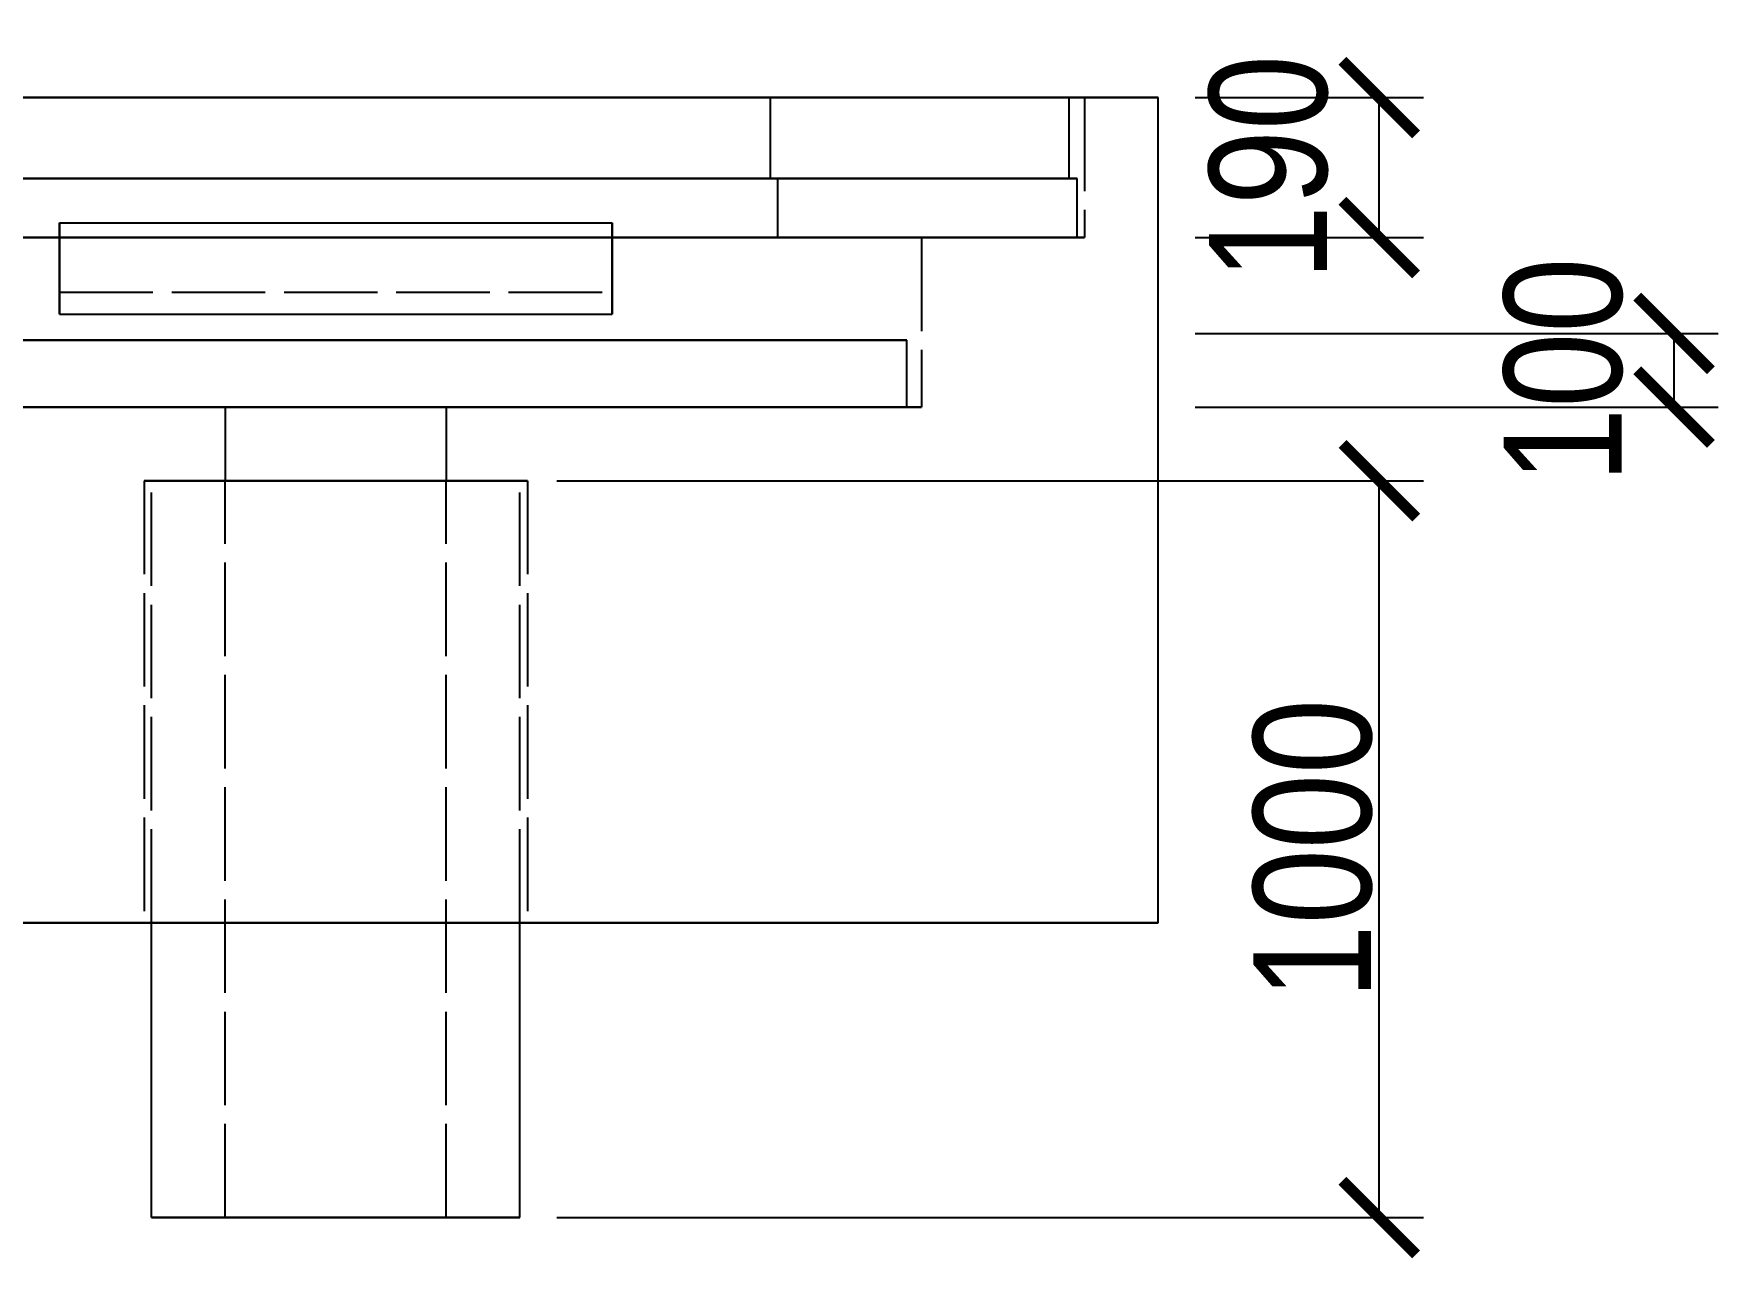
# Model space of a CAD drawing. Header units: millimetres. Extents: x -16 to 128, y -33 to 56.
# Drawn here: x -4.1 to 18.76, y 37.99 to 54.61 of the extents above; entities that cross this region are included whole.
import ezdxf

# ---------------------------------------------------------------- set-up
doc = ezdxf.new("R2010")
doc.units = ezdxf.units.MM
doc.linetypes.add('DASHED', pattern=[1.524, 1.27, -0.254])
for name, color, linetype in [('DIMS', 3, 'CONTINUOUS'), ('HIDDEN', 8, 'DASHED'), ('VISIBLE', 7, 'CONTINUOUS')]:
    doc.layers.add(name, color=color, linetype=linetype)
doc.styles.add('OpenSansCondensed-Light', font='OpenSansCondensed-Light.ttf')
doc.dimstyles.new('EZDXF', dxfattribs={"dimtxt": 0.25, "dimasz": 0.175, "dimexe": 0.375, "dimexo": 0.125, "dimgap": 0.1, "dimtad": 1, "dimlfac": 100, "dimzin": 12, "dimdsep": 46, "dimtxsty": 'OpenSansCondensed-Light', "dimblk": 'ARCHTICK', "dimcen": 2.5, "dimazin": 3, "dimtfac": 0.5, "dimtmove": 2, "dimatfit": 3})

# ---------------------------------------------------------------- blocks, each defined once
blk = doc.blocks.new('_ARCHTICK')
at = {"color": 0, "linetype": 'BYBLOCK', "const_width": 0.15}
blk.add_lwpolyline([(-0.5, -0.5), (0.5, 0.5)], dxfattribs=at)

msp = doc.modelspace()

# ---------------------------------------------------------------- linework, layer by layer
at = {"layer": 'HIDDEN'}
for points in [[(-4.42857, 53.74), (-4.07429, 53.74), (-3.72, 53.74), (-3.36571, 53.74), (-3.01143, 53.74), (-2.65714, 53.74), (-2.30286, 53.74), (-1.94857, 53.74), (-1.59429, 53.74), (-1.24, 53.74), (-0.88571, 53.74), (-0.53143, 53.74), (-0.17714, 53.74), (0.17714, 53.74), (0.53143, 53.74), (0.88571, 53.74), (1.24, 53.74), (1.59429, 53.74), (1.94857, 53.74), (2.30286, 53.74), (2.65714, 53.74), (3.01143, 53.74), (3.36571, 53.74), (3.72, 53.74), (4.07429, 53.74), (4.42857, 53.74), (4.78286, 53.74), (5.13714, 53.74), (5.49143, 53.74), (5.84571, 53.74), (6.2, 53.74), (6.55429, 53.74), (6.90857, 53.74), (7.26286, 53.74), (7.61714, 53.74), (7.97143, 53.74), (8.32571, 53.74), (8.68, 53.74), (9.03429, 53.74), (9.38857, 53.74), (9.74286, 53.74), (10.09714, 53.74), (10.45143, 53.74), (10.80571, 53.74), (11.16, 53.74)], [(10.16, 53.74), (9.83746, 53.74), (9.51492, 53.74), (9.19238, 53.74), (8.86984, 53.74), (8.5473, 53.74), (8.22476, 53.74), (7.90222, 53.74), (7.57968, 53.74), (7.25714, 53.74), (6.9346, 53.74), (6.61206, 53.74), (6.28952, 53.74), (5.96698, 53.74), (5.64444, 53.74), (5.3219, 53.74), (4.99937, 53.74), (4.67683, 53.74), (4.35429, 53.74), (4.03175, 53.74), (3.70921, 53.74), (3.38667, 53.74), (3.06413, 53.74), (2.74159, 53.74), (2.41905, 53.74), (2.09651, 53.74), (1.77397, 53.74), (1.45143, 53.74), (1.12889, 53.74), (0.80635, 53.74), (0.48381, 53.74), (0.16127, 53.74), (-0.16127, 53.74), (-0.48381, 53.74), (-0.80635, 53.74), (-1.12889, 53.74), (-1.45143, 53.74), (-1.77397, 53.74), (-2.09651, 53.74), (-2.41905, 53.74), (-2.74159, 53.74), (-3.06413, 53.74), (-3.38667, 53.74), (-3.70921, 53.74), (-4.03175, 53.74), (-4.35429, 53.74)], [(-4.35429, 53.74), (-4.03175, 53.74), (-3.70921, 53.74), (-3.38667, 53.74), (-3.06413, 53.74), (-2.74159, 53.74), (-2.41905, 53.74), (-2.09651, 53.74), (-1.77397, 53.74), (-1.45143, 53.74), (-1.12889, 53.74), (-0.80635, 53.74), (-0.48381, 53.74), (-0.16127, 53.74), (0.16127, 53.74), (0.48381, 53.74), (0.80635, 53.74), (1.12889, 53.74), (1.45143, 53.74), (1.77397, 53.74), (2.09651, 53.74), (2.41905, 53.74), (2.74159, 53.74), (3.06413, 53.74), (3.38667, 53.74), (3.70921, 53.74), (4.03175, 53.74), (4.35429, 53.74), (4.67683, 53.74), (4.99937, 53.74), (5.3219, 53.74), (5.64444, 53.74), (5.96698, 53.74), (6.28952, 53.74), (6.61206, 53.74), (6.9346, 53.74), (7.25714, 53.74), (7.57968, 53.74), (7.90222, 53.74), (8.22476, 53.74), (8.5473, 53.74), (8.86984, 53.74), (9.19238, 53.74), (9.51492, 53.74), (9.83746, 53.74), (10.16, 53.74)], [(9.95, 53.74), (9.63413, 53.74), (9.31825, 53.74), (9.00238, 53.74), (8.68651, 53.74), (8.37063, 53.74), (8.05476, 53.74), (7.73889, 53.74), (7.42302, 53.74), (7.10714, 53.74), (6.79127, 53.74), (6.4754, 53.74), (6.15952, 53.74), (5.84365, 53.74), (5.52778, 53.74), (5.2119, 53.74), (4.89603, 53.74), (4.58016, 53.74), (4.26429, 53.74), (3.94841, 53.74), (3.63254, 53.74), (3.31667, 53.74), (3.00079, 53.74), (2.68492, 53.74), (2.36905, 53.74), (2.05317, 53.74), (1.7373, 53.74), (1.42143, 53.74), (1.10556, 53.74), (0.78968, 53.74), (0.47381, 53.74), (0.15794, 53.74), (-0.15794, 53.74), (-0.47381, 53.74), (-0.78968, 53.74), (-1.10556, 53.74), (-1.42143, 53.74), (-1.7373, 53.74), (-2.05317, 53.74), (-2.36905, 53.74), (-2.68492, 53.74), (-3.00079, 53.74), (-3.31667, 53.74), (-3.63254, 53.74), (-3.94841, 53.74), (-4.26429, 53.74)], [(5.9, 53.74), (5.7127, 53.74), (5.5254, 53.74), (5.3381, 53.74), (5.15079, 53.74), (4.96349, 53.74), (4.77619, 53.74), (4.58889, 53.74), (4.40159, 53.74), (4.21429, 53.74), (4.02698, 53.74), (3.83968, 53.74), (3.65238, 53.74), (3.46508, 53.74), (3.27778, 53.74), (3.09048, 53.74), (2.90317, 53.74), (2.71587, 53.74), (2.52857, 53.74), (2.34127, 53.74), (2.15397, 53.74), (1.96667, 53.74), (1.77937, 53.74), (1.59206, 53.74), (1.40476, 53.74), (1.21746, 53.74), (1.03016, 53.74), (0.84286, 53.74), (0.65556, 53.74), (0.46825, 53.74), (0.28095, 53.74), (0.09365, 53.74), (-0.09365, 53.74), (-0.28095, 53.74), (-0.46825, 53.74), (-0.65556, 53.74), (-0.84286, 53.74), (-1.03016, 53.74), (-1.21746, 53.74), (-1.40476, 53.74), (-1.59206, 53.74), (-1.77937, 53.74), (-1.96667, 53.74), (-2.15397, 53.74), (-2.34127, 53.74), (-2.52857, 53.74), (-2.71587, 53.74), (-2.90317, 53.74), (-3.09048, 53.74), (-3.27778, 53.74), (-3.46508, 53.74), (-3.65238, 53.74), (-3.83968, 53.74), (-4.02698, 53.74), (-4.21429, 53.74)], [(5.9, 52.64), (5.9, 53.74)], [(5.9, 53.74), (5.96429, 53.74), (6.02857, 53.74), (6.09286, 53.74), (6.15714, 53.74), (6.22143, 53.74), (6.28571, 53.74), (6.35, 53.74), (6.41429, 53.74), (6.47857, 53.74), (6.54286, 53.74), (6.60714, 53.74), (6.67143, 53.74), (6.73571, 53.74), (6.8, 53.74), (6.86429, 53.74), (6.92857, 53.74), (6.99286, 53.74), (7.05714, 53.74), (7.12143, 53.74), (7.18571, 53.74), (7.25, 53.74), (7.31429, 53.74), (7.37857, 53.74), (7.44286, 53.74), (7.50714, 53.74), (7.57143, 53.74), (7.63571, 53.74), (7.7, 53.74), (7.76429, 53.74), (7.82857, 53.74), (7.89286, 53.74), (7.95714, 53.74), (8.02143, 53.74), (8.08571, 53.74), (8.15, 53.74), (8.21429, 53.74), (8.27857, 53.74), (8.34286, 53.74), (8.40714, 53.74), (8.47143, 53.74), (8.53571, 53.74), (8.6, 53.74), (8.66429, 53.74), (8.72857, 53.74), (8.79286, 53.74), (8.85714, 53.74), (8.92143, 53.74), (8.98571, 53.74), (9.05, 53.74), (9.11429, 53.74), (9.17857, 53.74), (9.24286, 53.74), (9.30714, 53.74), (9.37143, 53.74), (9.43571, 53.74), (9.5, 53.74), (9.56429, 53.74), (9.62857, 53.74), (9.69286, 53.74), (9.75714, 53.74), (9.82143, 53.74), (9.88571, 53.74), (9.95, 53.74)], [(9.95, 52.64), (9.95, 53.74)], [(10.16, 53.74), (10.16, 51.84)], [(-5.9, 52.64), (5.9, 52.64)], [(10.06, 52.64), (9.74063, 52.64), (9.42127, 52.64), (9.1019, 52.64), (8.78254, 52.64), (8.46317, 52.64), (8.14381, 52.64), (7.82444, 52.64), (7.50508, 52.64), (7.18571, 52.64), (6.86635, 52.64), (6.54698, 52.64), (6.22762, 52.64), (5.90825, 52.64), (5.58889, 52.64), (5.26952, 52.64), (4.95016, 52.64), (4.63079, 52.64), (4.31143, 52.64), (3.99206, 52.64), (3.6727, 52.64), (3.35333, 52.64), (3.03397, 52.64), (2.7146, 52.64), (2.39524, 52.64), (2.07587, 52.64), (1.75651, 52.64), (1.43714, 52.64), (1.11778, 52.64), (0.79841, 52.64), (0.47905, 52.64), (0.15968, 52.64), (-0.15968, 52.64), (-0.47905, 52.64), (-0.79841, 52.64), (-1.11778, 52.64), (-1.43714, 52.64), (-1.75651, 52.64), (-2.07587, 52.64), (-2.39524, 52.64), (-2.7146, 52.64), (-3.03397, 52.64), (-3.35333, 52.64), (-3.6727, 52.64), (-3.99206, 52.64), (-4.31143, 52.64)], [(-4.26429, 52.64), (-3.94841, 52.64), (-3.63254, 52.64), (-3.31667, 52.64), (-3.00079, 52.64), (-2.68492, 52.64), (-2.36905, 52.64), (-2.05317, 52.64), (-1.7373, 52.64), (-1.42143, 52.64), (-1.10556, 52.64), (-0.78968, 52.64), (-0.47381, 52.64), (-0.15794, 52.64), (0.15794, 52.64), (0.47381, 52.64), (0.78968, 52.64), (1.10556, 52.64), (1.42143, 52.64), (1.7373, 52.64), (2.05317, 52.64), (2.36905, 52.64), (2.68492, 52.64), (3.00079, 52.64), (3.31667, 52.64), (3.63254, 52.64), (3.94841, 52.64), (4.26429, 52.64), (4.58016, 52.64), (4.89603, 52.64), (5.2119, 52.64), (5.52778, 52.64), (5.84365, 52.64), (6.15952, 52.64), (6.4754, 52.64), (6.79127, 52.64), (7.10714, 52.64), (7.42302, 52.64), (7.73889, 52.64), (8.05476, 52.64), (8.37063, 52.64), (8.68651, 52.64), (9.00238, 52.64), (9.31825, 52.64), (9.63413, 52.64), (9.95, 52.64)], [(9.95, 52.64), (9.88571, 52.64), (9.82143, 52.64), (9.75714, 52.64), (9.69286, 52.64), (9.62857, 52.64), (9.56429, 52.64), (9.5, 52.64), (9.43571, 52.64), (9.37143, 52.64), (9.30714, 52.64), (9.24286, 52.64), (9.17857, 52.64), (9.11429, 52.64), (9.05, 52.64), (8.98571, 52.64), (8.92143, 52.64), (8.85714, 52.64), (8.79286, 52.64), (8.72857, 52.64), (8.66429, 52.64), (8.6, 52.64), (8.53571, 52.64), (8.47143, 52.64), (8.40714, 52.64), (8.34286, 52.64), (8.27857, 52.64), (8.21429, 52.64), (8.15, 52.64), (8.08571, 52.64), (8.02143, 52.64), (7.95714, 52.64), (7.89286, 52.64), (7.82857, 52.64), (7.76429, 52.64), (7.7, 52.64), (7.63571, 52.64), (7.57143, 52.64), (7.50714, 52.64), (7.44286, 52.64), (7.37857, 52.64), (7.31429, 52.64), (7.25, 52.64), (7.18571, 52.64), (7.12143, 52.64), (7.05714, 52.64), (6.99286, 52.64), (6.92857, 52.64), (6.86429, 52.64), (6.8, 52.64), (6.73571, 52.64), (6.67143, 52.64), (6.60714, 52.64), (6.54286, 52.64), (6.47857, 52.64), (6.41429, 52.64), (6.35, 52.64), (6.28571, 52.64), (6.22143, 52.64), (6.15714, 52.64), (6.09286, 52.64), (6.02857, 52.64), (5.96429, 52.64), (5.9, 52.64)], [(6, 51.84), (6, 52.64)], [(6, 52.64), (6.06444, 52.64), (6.12889, 52.64), (6.19333, 52.64), (6.25778, 52.64), (6.32222, 52.64), (6.38667, 52.64), (6.45111, 52.64), (6.51556, 52.64), (6.58, 52.64), (6.64444, 52.64), (6.70889, 52.64), (6.77333, 52.64), (6.83778, 52.64), (6.90222, 52.64), (6.96667, 52.64), (7.03111, 52.64), (7.09556, 52.64), (7.16, 52.64), (7.22444, 52.64), (7.28889, 52.64), (7.35333, 52.64), (7.41778, 52.64), (7.48222, 52.64), (7.54667, 52.64), (7.61111, 52.64), (7.67556, 52.64), (7.74, 52.64), (7.80444, 52.64), (7.86889, 52.64), (7.93333, 52.64), (7.99778, 52.64), (8.06222, 52.64), (8.12667, 52.64), (8.19111, 52.64), (8.25556, 52.64), (8.32, 52.64), (8.38444, 52.64), (8.44889, 52.64), (8.51333, 52.64), (8.57778, 52.64), (8.64222, 52.64), (8.70667, 52.64), (8.77111, 52.64), (8.83556, 52.64), (8.9, 52.64), (8.96444, 52.64), (9.02889, 52.64), (9.09333, 52.64), (9.15778, 52.64), (9.22222, 52.64), (9.28667, 52.64), (9.35111, 52.64), (9.41556, 52.64), (9.48, 52.64), (9.54444, 52.64), (9.60889, 52.64), (9.67333, 52.64), (9.73778, 52.64), (9.80222, 52.64), (9.86667, 52.64), (9.93111, 52.64), (9.99556, 52.64), (10.06, 52.64)], [(10.06, 51.84), (10.06, 52.64)], [(-3.75, 51.1), (-3.75, 52.04)], [(-3.75, 52.04), (3.75, 52.04)], [(3.75, 51.1), (3.75, 52.04)], [(10.16, 51.84), (9.83746, 51.84), (9.51492, 51.84), (9.19238, 51.84), (8.86984, 51.84), (8.5473, 51.84), (8.22476, 51.84), (7.90222, 51.84), (7.57968, 51.84), (7.25714, 51.84), (6.9346, 51.84), (6.61206, 51.84), (6.28952, 51.84), (5.96698, 51.84), (5.64444, 51.84), (5.3219, 51.84), (4.99937, 51.84), (4.67683, 51.84), (4.35429, 51.84), (4.03175, 51.84), (3.70921, 51.84), (3.38667, 51.84), (3.06413, 51.84), (2.74159, 51.84), (2.41905, 51.84), (2.09651, 51.84), (1.77397, 51.84), (1.45143, 51.84), (1.12889, 51.84), (0.80635, 51.84), (0.48381, 51.84), (0.16127, 51.84), (-0.16127, 51.84), (-0.48381, 51.84), (-0.80635, 51.84), (-1.12889, 51.84), (-1.45143, 51.84), (-1.77397, 51.84), (-2.09651, 51.84), (-2.41905, 51.84), (-2.74159, 51.84), (-3.06413, 51.84), (-3.38667, 51.84), (-3.70921, 51.84), (-4.03175, 51.84), (-4.35429, 51.84)], [(-4.35429, 51.84), (-4.03175, 51.84), (-3.70921, 51.84), (-3.38667, 51.84), (-3.06413, 51.84), (-2.74159, 51.84), (-2.41905, 51.84), (-2.09651, 51.84), (-1.77397, 51.84), (-1.45143, 51.84), (-1.12889, 51.84), (-0.80635, 51.84), (-0.48381, 51.84), (-0.16127, 51.84), (0.16127, 51.84), (0.48381, 51.84), (0.80635, 51.84), (1.12889, 51.84), (1.45143, 51.84), (1.77397, 51.84), (2.09651, 51.84), (2.41905, 51.84), (2.74159, 51.84), (3.06413, 51.84), (3.38667, 51.84), (3.70921, 51.84), (4.03175, 51.84), (4.35429, 51.84), (4.67683, 51.84), (4.99937, 51.84), (5.3219, 51.84), (5.64444, 51.84), (5.96698, 51.84), (6.28952, 51.84), (6.61206, 51.84), (6.9346, 51.84), (7.25714, 51.84), (7.57968, 51.84), (7.90222, 51.84), (8.22476, 51.84), (8.5473, 51.84), (8.86984, 51.84), (9.19238, 51.84), (9.51492, 51.84), (9.83746, 51.84), (10.16, 51.84)], [(-4.31143, 51.84), (-3.99206, 51.84), (-3.6727, 51.84), (-3.35333, 51.84), (-3.03397, 51.84), (-2.7146, 51.84), (-2.39524, 51.84), (-2.07587, 51.84), (-1.75651, 51.84), (-1.43714, 51.84), (-1.11778, 51.84), (-0.79841, 51.84), (-0.47905, 51.84), (-0.15968, 51.84), (0.15968, 51.84), (0.47905, 51.84), (0.79841, 51.84), (1.11778, 51.84), (1.43714, 51.84), (1.75651, 51.84), (2.07587, 51.84), (2.39524, 51.84), (2.7146, 51.84), (3.03397, 51.84), (3.35333, 51.84), (3.6727, 51.84), (3.99206, 51.84), (4.31143, 51.84), (4.63079, 51.84), (4.95016, 51.84), (5.26952, 51.84), (5.58889, 51.84), (5.90825, 51.84), (6.22762, 51.84), (6.54698, 51.84), (6.86635, 51.84), (7.18571, 51.84), (7.50508, 51.84), (7.82444, 51.84), (8.14381, 51.84), (8.46317, 51.84), (8.78254, 51.84), (9.1019, 51.84), (9.42127, 51.84), (9.74063, 51.84), (10.06, 51.84)], [(7.95, 51.84), (7.69762, 51.84), (7.44524, 51.84), (7.19286, 51.84), (6.94048, 51.84), (6.6881, 51.84), (6.43571, 51.84), (6.18333, 51.84), (5.93095, 51.84), (5.67857, 51.84), (5.42619, 51.84), (5.17381, 51.84), (4.92143, 51.84), (4.66905, 51.84), (4.41667, 51.84), (4.16429, 51.84), (3.9119, 51.84), (3.65952, 51.84), (3.40714, 51.84), (3.15476, 51.84), (2.90238, 51.84), (2.65, 51.84), (2.39762, 51.84), (2.14524, 51.84), (1.89286, 51.84), (1.64048, 51.84), (1.3881, 51.84), (1.13571, 51.84), (0.88333, 51.84), (0.63095, 51.84), (0.37857, 51.84), (0.12619, 51.84), (-0.12619, 51.84), (-0.37857, 51.84), (-0.63095, 51.84), (-0.88333, 51.84), (-1.13571, 51.84), (-1.3881, 51.84), (-1.64048, 51.84), (-1.89286, 51.84), (-2.14524, 51.84), (-2.39762, 51.84), (-2.65, 51.84), (-2.90238, 51.84), (-3.15476, 51.84), (-3.40714, 51.84), (-3.65952, 51.84), (-3.9119, 51.84), (-4.16429, 51.84)], [(-4.16429, 51.84), (-3.9119, 51.84), (-3.65952, 51.84), (-3.40714, 51.84), (-3.15476, 51.84), (-2.90238, 51.84), (-2.65, 51.84), (-2.39762, 51.84), (-2.14524, 51.84), (-1.89286, 51.84), (-1.64048, 51.84), (-1.3881, 51.84), (-1.13571, 51.84), (-0.88333, 51.84), (-0.63095, 51.84), (-0.37857, 51.84), (-0.12619, 51.84), (0.12619, 51.84), (0.37857, 51.84), (0.63095, 51.84), (0.88333, 51.84), (1.13571, 51.84), (1.3881, 51.84), (1.64048, 51.84), (1.89286, 51.84), (2.14524, 51.84), (2.39762, 51.84), (2.65, 51.84), (2.90238, 51.84), (3.15476, 51.84), (3.40714, 51.84), (3.65952, 51.84), (3.9119, 51.84), (4.16429, 51.84), (4.41667, 51.84), (4.66905, 51.84), (4.92143, 51.84), (5.17381, 51.84), (5.42619, 51.84), (5.67857, 51.84), (5.93095, 51.84), (6.18333, 51.84), (6.43571, 51.84), (6.6881, 51.84), (6.94048, 51.84), (7.19286, 51.84), (7.44524, 51.84), (7.69762, 51.84), (7.95, 51.84)], [(-3.75, 51.84), (3.75, 51.84)], [(10.06, 51.84), (9.99556, 51.84), (9.93111, 51.84), (9.86667, 51.84), (9.80222, 51.84), (9.73778, 51.84), (9.67333, 51.84), (9.60889, 51.84), (9.54444, 51.84), (9.48, 51.84), (9.41556, 51.84), (9.35111, 51.84), (9.28667, 51.84), (9.22222, 51.84), (9.15778, 51.84), (9.09333, 51.84), (9.02889, 51.84), (8.96444, 51.84), (8.9, 51.84), (8.83556, 51.84), (8.77111, 51.84), (8.70667, 51.84), (8.64222, 51.84), (8.57778, 51.84), (8.51333, 51.84), (8.44889, 51.84), (8.38444, 51.84), (8.32, 51.84), (8.25556, 51.84), (8.19111, 51.84), (8.12667, 51.84), (8.06222, 51.84), (7.99778, 51.84), (7.93333, 51.84), (7.86889, 51.84), (7.80444, 51.84), (7.74, 51.84), (7.67556, 51.84), (7.61111, 51.84), (7.54667, 51.84), (7.48222, 51.84), (7.41778, 51.84), (7.35333, 51.84), (7.28889, 51.84), (7.22444, 51.84), (7.16, 51.84), (7.09556, 51.84), (7.03111, 51.84), (6.96667, 51.84), (6.90222, 51.84), (6.83778, 51.84), (6.77333, 51.84), (6.70889, 51.84), (6.64444, 51.84), (6.58, 51.84), (6.51556, 51.84), (6.45111, 51.84), (6.38667, 51.84), (6.32222, 51.84), (6.25778, 51.84), (6.19333, 51.84), (6.12889, 51.84), (6.06444, 51.84), (6, 51.84)], [(7.95, 51.84), (7.95, 49.54)], [(-3.75, 50.8), (-3.75, 51.1)], [(-3.75, 51.1), (3.75, 51.1)], [(-3.75, 51.1), (3.75, 51.1)], [(3.75, 50.8), (3.75, 51.1)], [(-3.75, 50.8), (3.75, 50.8)], [(7.75, 50.45), (7.50397, 50.45), (7.25794, 50.45), (7.0119, 50.45), (6.76587, 50.45), (6.51984, 50.45), (6.27381, 50.45), (6.02778, 50.45), (5.78175, 50.45), (5.53571, 50.45), (5.28968, 50.45), (5.04365, 50.45), (4.79762, 50.45), (4.55159, 50.45), (4.30556, 50.45), (4.05952, 50.45), (3.81349, 50.45), (3.56746, 50.45), (3.32143, 50.45), (3.0754, 50.45), (2.82937, 50.45), (2.58333, 50.45), (2.3373, 50.45), (2.09127, 50.45), (1.84524, 50.45), (1.59921, 50.45), (1.35317, 50.45), (1.10714, 50.45), (0.86111, 50.45), (0.61508, 50.45), (0.36905, 50.45), (0.12302, 50.45), (-0.12302, 50.45), (-0.36905, 50.45), (-0.61508, 50.45), (-0.86111, 50.45), (-1.10714, 50.45), (-1.35317, 50.45), (-1.59921, 50.45), (-1.84524, 50.45), (-2.09127, 50.45), (-2.3373, 50.45), (-2.58333, 50.45), (-2.82937, 50.45), (-3.0754, 50.45), (-3.32143, 50.45), (-3.56746, 50.45), (-3.81349, 50.45), (-4.05952, 50.45), (-4.30556, 50.45)], [(-4.30556, 50.45), (-4.05952, 50.45), (-3.81349, 50.45), (-3.56746, 50.45), (-3.32143, 50.45), (-3.0754, 50.45), (-2.82937, 50.45), (-2.58333, 50.45), (-2.3373, 50.45), (-2.09127, 50.45), (-1.84524, 50.45), (-1.59921, 50.45), (-1.35317, 50.45), (-1.10714, 50.45), (-0.86111, 50.45), (-0.61508, 50.45), (-0.36905, 50.45), (-0.12302, 50.45), (0.12302, 50.45), (0.36905, 50.45), (0.61508, 50.45), (0.86111, 50.45), (1.10714, 50.45), (1.35317, 50.45), (1.59921, 50.45), (1.84524, 50.45), (2.09127, 50.45), (2.3373, 50.45), (2.58333, 50.45), (2.82937, 50.45), (3.0754, 50.45), (3.32143, 50.45), (3.56746, 50.45), (3.81349, 50.45), (4.05952, 50.45), (4.30556, 50.45), (4.55159, 50.45), (4.79762, 50.45), (5.04365, 50.45), (5.28968, 50.45), (5.53571, 50.45), (5.78175, 50.45), (6.02778, 50.45), (6.27381, 50.45), (6.51984, 50.45), (6.76587, 50.45), (7.0119, 50.45), (7.25794, 50.45), (7.50397, 50.45), (7.75, 50.45)], [(7.75, 49.54), (7.75, 50.45)], [(7.75, 49.54), (7.50397, 49.54), (7.25794, 49.54), (7.0119, 49.54), (6.76587, 49.54), (6.51984, 49.54), (6.27381, 49.54), (6.02778, 49.54), (5.78175, 49.54), (5.53571, 49.54), (5.28968, 49.54), (5.04365, 49.54), (4.79762, 49.54), (4.55159, 49.54), (4.30556, 49.54), (4.05952, 49.54), (3.81349, 49.54), (3.56746, 49.54), (3.32143, 49.54), (3.0754, 49.54), (2.82937, 49.54), (2.58333, 49.54), (2.3373, 49.54), (2.09127, 49.54), (1.84524, 49.54), (1.59921, 49.54), (1.35317, 49.54), (1.10714, 49.54), (0.86111, 49.54), (0.61508, 49.54), (0.36905, 49.54), (0.12302, 49.54), (-0.12302, 49.54), (-0.36905, 49.54), (-0.61508, 49.54), (-0.86111, 49.54), (-1.10714, 49.54), (-1.35317, 49.54), (-1.59921, 49.54), (-1.84524, 49.54), (-2.09127, 49.54), (-2.3373, 49.54), (-2.58333, 49.54), (-2.82937, 49.54), (-3.0754, 49.54), (-3.32143, 49.54), (-3.56746, 49.54), (-3.81349, 49.54), (-4.05952, 49.54), (-4.30556, 49.54)], [(-4.30556, 49.54), (-4.05952, 49.54), (-3.81349, 49.54), (-3.56746, 49.54), (-3.32143, 49.54), (-3.0754, 49.54), (-2.82937, 49.54), (-2.58333, 49.54), (-2.3373, 49.54), (-2.09127, 49.54), (-1.84524, 49.54), (-1.59921, 49.54), (-1.35317, 49.54), (-1.10714, 49.54), (-0.86111, 49.54), (-0.61508, 49.54), (-0.36905, 49.54), (-0.12302, 49.54), (0.12302, 49.54), (0.36905, 49.54), (0.61508, 49.54), (0.86111, 49.54), (1.10714, 49.54), (1.35317, 49.54), (1.59921, 49.54), (1.84524, 49.54), (2.09127, 49.54), (2.3373, 49.54), (2.58333, 49.54), (2.82937, 49.54), (3.0754, 49.54), (3.32143, 49.54), (3.56746, 49.54), (3.81349, 49.54), (4.05952, 49.54), (4.30556, 49.54), (4.55159, 49.54), (4.79762, 49.54), (5.04365, 49.54), (5.28968, 49.54), (5.53571, 49.54), (5.78175, 49.54), (6.02778, 49.54), (6.27381, 49.54), (6.51984, 49.54), (6.76587, 49.54), (7.0119, 49.54), (7.25794, 49.54), (7.50397, 49.54), (7.75, 49.54)], [(7.95, 49.54), (7.69762, 49.54), (7.44524, 49.54), (7.19286, 49.54), (6.94048, 49.54), (6.6881, 49.54), (6.43571, 49.54), (6.18333, 49.54), (5.93095, 49.54), (5.67857, 49.54), (5.42619, 49.54), (5.17381, 49.54), (4.92143, 49.54), (4.66905, 49.54), (4.41667, 49.54), (4.16429, 49.54), (3.9119, 49.54), (3.65952, 49.54), (3.40714, 49.54), (3.15476, 49.54), (2.90238, 49.54), (2.65, 49.54), (2.39762, 49.54), (2.14524, 49.54), (1.89286, 49.54), (1.64048, 49.54), (1.3881, 49.54), (1.13571, 49.54), (0.88333, 49.54), (0.63095, 49.54), (0.37857, 49.54), (0.12619, 49.54), (-0.12619, 49.54), (-0.37857, 49.54), (-0.63095, 49.54), (-0.88333, 49.54), (-1.13571, 49.54), (-1.3881, 49.54), (-1.64048, 49.54), (-1.89286, 49.54), (-2.14524, 49.54), (-2.39762, 49.54), (-2.65, 49.54), (-2.90238, 49.54), (-3.15476, 49.54), (-3.40714, 49.54), (-3.65952, 49.54), (-3.9119, 49.54), (-4.16429, 49.54)], [(-4.16429, 49.54), (-3.9119, 49.54), (-3.65952, 49.54), (-3.40714, 49.54), (-3.15476, 49.54), (-2.90238, 49.54), (-2.65, 49.54), (-2.39762, 49.54), (-2.14524, 49.54), (-1.89286, 49.54), (-1.64048, 49.54), (-1.3881, 49.54), (-1.13571, 49.54), (-0.88333, 49.54), (-0.63095, 49.54), (-0.37857, 49.54), (-0.12619, 49.54), (0.12619, 49.54), (0.37857, 49.54), (0.63095, 49.54), (0.88333, 49.54), (1.13571, 49.54), (1.3881, 49.54), (1.64048, 49.54), (1.89286, 49.54), (2.14524, 49.54), (2.39762, 49.54), (2.65, 49.54), (2.90238, 49.54), (3.15476, 49.54), (3.40714, 49.54), (3.65952, 49.54), (3.9119, 49.54), (4.16429, 49.54), (4.41667, 49.54), (4.66905, 49.54), (4.92143, 49.54), (5.17381, 49.54), (5.42619, 49.54), (5.67857, 49.54), (5.93095, 49.54), (6.18333, 49.54), (6.43571, 49.54), (6.6881, 49.54), (6.94048, 49.54), (7.19286, 49.54), (7.44524, 49.54), (7.69762, 49.54), (7.95, 49.54)], [(1.5, 49.54), (1.45238, 49.54), (1.40476, 49.54), (1.35714, 49.54), (1.30952, 49.54), (1.2619, 49.54), (1.21429, 49.54), (1.16667, 49.54), (1.11905, 49.54), (1.07143, 49.54), (1.02381, 49.54), (0.97619, 49.54), (0.92857, 49.54), (0.88095, 49.54), (0.83333, 49.54), (0.78571, 49.54), (0.7381, 49.54), (0.69048, 49.54), (0.64286, 49.54), (0.59524, 49.54), (0.54762, 49.54), (0.5, 49.54), (0.45238, 49.54), (0.40476, 49.54), (0.35714, 49.54), (0.30952, 49.54), (0.2619, 49.54), (0.21429, 49.54), (0.16667, 49.54), (0.11905, 49.54), (0.07143, 49.54), (0.02381, 49.54), (-0.02381, 49.54), (-0.07143, 49.54), (-0.11905, 49.54), (-0.16667, 49.54), (-0.21429, 49.54), (-0.2619, 49.54), (-0.30952, 49.54), (-0.35714, 49.54), (-0.40476, 49.54), (-0.45238, 49.54), (-0.5, 49.54), (-0.54762, 49.54), (-0.59524, 49.54), (-0.64286, 49.54), (-0.69048, 49.54), (-0.7381, 49.54), (-0.78571, 49.54), (-0.83333, 49.54), (-0.88095, 49.54), (-0.92857, 49.54), (-0.97619, 49.54), (-1.02381, 49.54), (-1.07143, 49.54), (-1.11905, 49.54), (-1.16667, 49.54), (-1.21429, 49.54), (-1.2619, 49.54), (-1.30952, 49.54), (-1.35714, 49.54), (-1.40476, 49.54), (-1.45238, 49.54), (-1.5, 49.54)], [(-1.5, 49.54), (-1.45238, 49.54), (-1.40476, 49.54), (-1.35714, 49.54), (-1.30952, 49.54), (-1.2619, 49.54), (-1.21429, 49.54), (-1.16667, 49.54), (-1.11905, 49.54), (-1.07143, 49.54), (-1.02381, 49.54), (-0.97619, 49.54), (-0.92857, 49.54), (-0.88095, 49.54), (-0.83333, 49.54), (-0.78571, 49.54), (-0.7381, 49.54), (-0.69048, 49.54), (-0.64286, 49.54), (-0.59524, 49.54), (-0.54762, 49.54), (-0.5, 49.54), (-0.45238, 49.54), (-0.40476, 49.54), (-0.35714, 49.54), (-0.30952, 49.54), (-0.2619, 49.54), (-0.21429, 49.54), (-0.16667, 49.54), (-0.11905, 49.54), (-0.07143, 49.54), (-0.02381, 49.54), (0.02381, 49.54), (0.07143, 49.54), (0.11905, 49.54), (0.16667, 49.54), (0.21429, 49.54), (0.2619, 49.54), (0.30952, 49.54), (0.35714, 49.54), (0.40476, 49.54), (0.45238, 49.54), (0.5, 49.54), (0.54762, 49.54), (0.59524, 49.54), (0.64286, 49.54), (0.69048, 49.54), (0.7381, 49.54), (0.78571, 49.54), (0.83333, 49.54), (0.88095, 49.54), (0.92857, 49.54), (0.97619, 49.54), (1.02381, 49.54), (1.07143, 49.54), (1.11905, 49.54), (1.16667, 49.54), (1.21429, 49.54), (1.2619, 49.54), (1.30952, 49.54), (1.35714, 49.54), (1.40476, 49.54), (1.45238, 49.54), (1.5, 49.54)], [(-1.5, 49.54), (-1.5, 48.54)], [(1.5, 49.54), (1.5, 48.54)], [(2.6, 48.54), (2.51746, 48.54), (2.43492, 48.54), (2.35238, 48.54), (2.26984, 48.54), (2.1873, 48.54), (2.10476, 48.54), (2.02222, 48.54), (1.93968, 48.54), (1.85714, 48.54), (1.7746, 48.54), (1.69206, 48.54), (1.60952, 48.54), (1.52698, 48.54), (1.44444, 48.54), (1.3619, 48.54), (1.27937, 48.54), (1.19683, 48.54), (1.11429, 48.54), (1.03175, 48.54), (0.94921, 48.54), (0.86667, 48.54), (0.78413, 48.54), (0.70159, 48.54), (0.61905, 48.54), (0.53651, 48.54), (0.45397, 48.54), (0.37143, 48.54), (0.28889, 48.54), (0.20635, 48.54), (0.12381, 48.54), (0.04127, 48.54), (-0.04127, 48.54), (-0.12381, 48.54), (-0.20635, 48.54), (-0.28889, 48.54), (-0.37143, 48.54), (-0.45397, 48.54), (-0.53651, 48.54), (-0.61905, 48.54), (-0.70159, 48.54), (-0.78413, 48.54), (-0.86667, 48.54), (-0.94921, 48.54), (-1.03175, 48.54), (-1.11429, 48.54), (-1.19683, 48.54), (-1.27937, 48.54), (-1.3619, 48.54), (-1.44444, 48.54), (-1.52698, 48.54), (-1.60952, 48.54), (-1.69206, 48.54), (-1.7746, 48.54), (-1.85714, 48.54), (-1.93968, 48.54), (-2.02222, 48.54), (-2.10476, 48.54), (-2.1873, 48.54), (-2.26984, 48.54), (-2.35238, 48.54), (-2.43492, 48.54), (-2.51746, 48.54), (-2.6, 48.54)], [(-2.6, 48.54), (-2.51746, 48.54), (-2.43492, 48.54), (-2.35238, 48.54), (-2.26984, 48.54), (-2.1873, 48.54), (-2.10476, 48.54), (-2.02222, 48.54), (-1.93968, 48.54), (-1.85714, 48.54), (-1.7746, 48.54), (-1.69206, 48.54), (-1.60952, 48.54), (-1.52698, 48.54), (-1.44444, 48.54), (-1.3619, 48.54), (-1.27937, 48.54), (-1.19683, 48.54), (-1.11429, 48.54), (-1.03175, 48.54), (-0.94921, 48.54), (-0.86667, 48.54), (-0.78413, 48.54), (-0.70159, 48.54), (-0.61905, 48.54), (-0.53651, 48.54), (-0.45397, 48.54), (-0.37143, 48.54), (-0.28889, 48.54), (-0.20635, 48.54), (-0.12381, 48.54), (-0.04127, 48.54), (0.04127, 48.54), (0.12381, 48.54), (0.20635, 48.54), (0.28889, 48.54), (0.37143, 48.54), (0.45397, 48.54), (0.53651, 48.54), (0.61905, 48.54), (0.70159, 48.54), (0.78413, 48.54), (0.86667, 48.54), (0.94921, 48.54), (1.03175, 48.54), (1.11429, 48.54), (1.19683, 48.54), (1.27937, 48.54), (1.3619, 48.54), (1.44444, 48.54), (1.52698, 48.54), (1.60952, 48.54), (1.69206, 48.54), (1.7746, 48.54), (1.85714, 48.54), (1.93968, 48.54), (2.02222, 48.54), (2.10476, 48.54), (2.1873, 48.54), (2.26984, 48.54), (2.35238, 48.54), (2.43492, 48.54), (2.51746, 48.54), (2.6, 48.54)], [(-2.6, 48.54), (-2.6, 42.54)], [(2.5, 48.54), (2.42063, 48.54), (2.34127, 48.54), (2.2619, 48.54), (2.18254, 48.54), (2.10317, 48.54), (2.02381, 48.54), (1.94444, 48.54), (1.86508, 48.54), (1.78571, 48.54), (1.70635, 48.54), (1.62698, 48.54), (1.54762, 48.54), (1.46825, 48.54), (1.38889, 48.54), (1.30952, 48.54), (1.23016, 48.54), (1.15079, 48.54), (1.07143, 48.54), (0.99206, 48.54), (0.9127, 48.54), (0.83333, 48.54), (0.75397, 48.54), (0.6746, 48.54), (0.59524, 48.54), (0.51587, 48.54), (0.43651, 48.54), (0.35714, 48.54), (0.27778, 48.54), (0.19841, 48.54), (0.11905, 48.54), (0.03968, 48.54), (-0.03968, 48.54), (-0.11905, 48.54), (-0.19841, 48.54), (-0.27778, 48.54), (-0.35714, 48.54), (-0.43651, 48.54), (-0.51587, 48.54), (-0.59524, 48.54), (-0.6746, 48.54), (-0.75397, 48.54), (-0.83333, 48.54), (-0.9127, 48.54), (-0.99206, 48.54), (-1.07143, 48.54), (-1.15079, 48.54), (-1.23016, 48.54), (-1.30952, 48.54), (-1.38889, 48.54), (-1.46825, 48.54), (-1.54762, 48.54), (-1.62698, 48.54), (-1.70635, 48.54), (-1.78571, 48.54), (-1.86508, 48.54), (-1.94444, 48.54), (-2.02381, 48.54), (-2.10317, 48.54), (-2.18254, 48.54), (-2.2619, 48.54), (-2.34127, 48.54), (-2.42063, 48.54), (-2.5, 48.54)], [(-2.5, 48.54), (-2.42063, 48.54), (-2.34127, 48.54), (-2.2619, 48.54), (-2.18254, 48.54), (-2.10317, 48.54), (-2.02381, 48.54), (-1.94444, 48.54), (-1.86508, 48.54), (-1.78571, 48.54), (-1.70635, 48.54), (-1.62698, 48.54), (-1.54762, 48.54), (-1.46825, 48.54), (-1.38889, 48.54), (-1.30952, 48.54), (-1.23016, 48.54), (-1.15079, 48.54), (-1.07143, 48.54), (-0.99206, 48.54), (-0.9127, 48.54), (-0.83333, 48.54), (-0.75397, 48.54), (-0.6746, 48.54), (-0.59524, 48.54), (-0.51587, 48.54), (-0.43651, 48.54), (-0.35714, 48.54), (-0.27778, 48.54), (-0.19841, 48.54), (-0.11905, 48.54), (-0.03968, 48.54), (0.03968, 48.54), (0.11905, 48.54), (0.19841, 48.54), (0.27778, 48.54), (0.35714, 48.54), (0.43651, 48.54), (0.51587, 48.54), (0.59524, 48.54), (0.6746, 48.54), (0.75397, 48.54), (0.83333, 48.54), (0.9127, 48.54), (0.99206, 48.54), (1.07143, 48.54), (1.15079, 48.54), (1.23016, 48.54), (1.30952, 48.54), (1.38889, 48.54), (1.46825, 48.54), (1.54762, 48.54), (1.62698, 48.54), (1.70635, 48.54), (1.78571, 48.54), (1.86508, 48.54), (1.94444, 48.54), (2.02381, 48.54), (2.10317, 48.54), (2.18254, 48.54), (2.2619, 48.54), (2.34127, 48.54), (2.42063, 48.54), (2.5, 48.54)], [(-2.5, 42.54), (-2.5, 48.54)], [(1.5, 48.54), (1.45238, 48.54), (1.40476, 48.54), (1.35714, 48.54), (1.30952, 48.54), (1.2619, 48.54), (1.21429, 48.54), (1.16667, 48.54), (1.11905, 48.54), (1.07143, 48.54), (1.02381, 48.54), (0.97619, 48.54), (0.92857, 48.54), (0.88095, 48.54), (0.83333, 48.54), (0.78571, 48.54), (0.7381, 48.54), (0.69048, 48.54), (0.64286, 48.54), (0.59524, 48.54), (0.54762, 48.54), (0.5, 48.54), (0.45238, 48.54), (0.40476, 48.54), (0.35714, 48.54), (0.30952, 48.54), (0.2619, 48.54), (0.21429, 48.54), (0.16667, 48.54), (0.11905, 48.54), (0.07143, 48.54), (0.02381, 48.54), (-0.02381, 48.54), (-0.07143, 48.54), (-0.11905, 48.54), (-0.16667, 48.54), (-0.21429, 48.54), (-0.2619, 48.54), (-0.30952, 48.54), (-0.35714, 48.54), (-0.40476, 48.54), (-0.45238, 48.54), (-0.5, 48.54), (-0.54762, 48.54), (-0.59524, 48.54), (-0.64286, 48.54), (-0.69048, 48.54), (-0.7381, 48.54), (-0.78571, 48.54), (-0.83333, 48.54), (-0.88095, 48.54), (-0.92857, 48.54), (-0.97619, 48.54), (-1.02381, 48.54), (-1.07143, 48.54), (-1.11905, 48.54), (-1.16667, 48.54), (-1.21429, 48.54), (-1.2619, 48.54), (-1.30952, 48.54), (-1.35714, 48.54), (-1.40476, 48.54), (-1.45238, 48.54), (-1.5, 48.54)], [(-1.5, 48.54), (-1.45238, 48.54), (-1.40476, 48.54), (-1.35714, 48.54), (-1.30952, 48.54), (-1.2619, 48.54), (-1.21429, 48.54), (-1.16667, 48.54), (-1.11905, 48.54), (-1.07143, 48.54), (-1.02381, 48.54), (-0.97619, 48.54), (-0.92857, 48.54), (-0.88095, 48.54), (-0.83333, 48.54), (-0.78571, 48.54), (-0.7381, 48.54), (-0.69048, 48.54), (-0.64286, 48.54), (-0.59524, 48.54), (-0.54762, 48.54), (-0.5, 48.54), (-0.45238, 48.54), (-0.40476, 48.54), (-0.35714, 48.54), (-0.30952, 48.54), (-0.2619, 48.54), (-0.21429, 48.54), (-0.16667, 48.54), (-0.11905, 48.54), (-0.07143, 48.54), (-0.02381, 48.54), (0.02381, 48.54), (0.07143, 48.54), (0.11905, 48.54), (0.16667, 48.54), (0.21429, 48.54), (0.2619, 48.54), (0.30952, 48.54), (0.35714, 48.54), (0.40476, 48.54), (0.45238, 48.54), (0.5, 48.54), (0.54762, 48.54), (0.59524, 48.54), (0.64286, 48.54), (0.69048, 48.54), (0.7381, 48.54), (0.78571, 48.54), (0.83333, 48.54), (0.88095, 48.54), (0.92857, 48.54), (0.97619, 48.54), (1.02381, 48.54), (1.07143, 48.54), (1.11905, 48.54), (1.16667, 48.54), (1.21429, 48.54), (1.2619, 48.54), (1.30952, 48.54), (1.35714, 48.54), (1.40476, 48.54), (1.45238, 48.54), (1.5, 48.54)], [(1.5, 48.54), (1.45238, 48.54), (1.40476, 48.54), (1.35714, 48.54), (1.30952, 48.54), (1.2619, 48.54), (1.21429, 48.54), (1.16667, 48.54), (1.11905, 48.54), (1.07143, 48.54), (1.02381, 48.54), (0.97619, 48.54), (0.92857, 48.54), (0.88095, 48.54), (0.83333, 48.54), (0.78571, 48.54), (0.7381, 48.54), (0.69048, 48.54), (0.64286, 48.54), (0.59524, 48.54), (0.54762, 48.54), (0.5, 48.54), (0.45238, 48.54), (0.40476, 48.54), (0.35714, 48.54), (0.30952, 48.54), (0.2619, 48.54), (0.21429, 48.54), (0.16667, 48.54), (0.11905, 48.54), (0.07143, 48.54), (0.02381, 48.54), (-0.02381, 48.54), (-0.07143, 48.54), (-0.11905, 48.54), (-0.16667, 48.54), (-0.21429, 48.54), (-0.2619, 48.54), (-0.30952, 48.54), (-0.35714, 48.54), (-0.40476, 48.54), (-0.45238, 48.54), (-0.5, 48.54), (-0.54762, 48.54), (-0.59524, 48.54), (-0.64286, 48.54), (-0.69048, 48.54), (-0.7381, 48.54), (-0.78571, 48.54), (-0.83333, 48.54), (-0.88095, 48.54), (-0.92857, 48.54), (-0.97619, 48.54), (-1.02381, 48.54), (-1.07143, 48.54), (-1.11905, 48.54), (-1.16667, 48.54), (-1.21429, 48.54), (-1.2619, 48.54), (-1.30952, 48.54), (-1.35714, 48.54), (-1.40476, 48.54), (-1.45238, 48.54), (-1.5, 48.54)], [(-1.5, 48.54), (-1.45238, 48.54), (-1.40476, 48.54), (-1.35714, 48.54), (-1.30952, 48.54), (-1.2619, 48.54), (-1.21429, 48.54), (-1.16667, 48.54), (-1.11905, 48.54), (-1.07143, 48.54), (-1.02381, 48.54), (-0.97619, 48.54), (-0.92857, 48.54), (-0.88095, 48.54), (-0.83333, 48.54), (-0.78571, 48.54), (-0.7381, 48.54), (-0.69048, 48.54), (-0.64286, 48.54), (-0.59524, 48.54), (-0.54762, 48.54), (-0.5, 48.54), (-0.45238, 48.54), (-0.40476, 48.54), (-0.35714, 48.54), (-0.30952, 48.54), (-0.2619, 48.54), (-0.21429, 48.54), (-0.16667, 48.54), (-0.11905, 48.54), (-0.07143, 48.54), (-0.02381, 48.54), (0.02381, 48.54), (0.07143, 48.54), (0.11905, 48.54), (0.16667, 48.54), (0.21429, 48.54), (0.2619, 48.54), (0.30952, 48.54), (0.35714, 48.54), (0.40476, 48.54), (0.45238, 48.54), (0.5, 48.54), (0.54762, 48.54), (0.59524, 48.54), (0.64286, 48.54), (0.69048, 48.54), (0.7381, 48.54), (0.78571, 48.54), (0.83333, 48.54), (0.88095, 48.54), (0.92857, 48.54), (0.97619, 48.54), (1.02381, 48.54), (1.07143, 48.54), (1.11905, 48.54), (1.16667, 48.54), (1.21429, 48.54), (1.2619, 48.54), (1.30952, 48.54), (1.35714, 48.54), (1.40476, 48.54), (1.45238, 48.54), (1.5, 48.54)], [(-1.5, 38.54), (-1.5, 48.54)], [(1.5, 38.54), (1.5, 48.54)], [(2.5, 42.54), (2.5, 48.54)], [(2.6, 48.54), (2.6, 42.54)], [(-4.42857, 42.54), (-4.07429, 42.54), (-3.72, 42.54), (-3.36571, 42.54), (-3.01143, 42.54), (-2.65714, 42.54), (-2.30286, 42.54), (-1.94857, 42.54), (-1.59429, 42.54), (-1.24, 42.54), (-0.88571, 42.54), (-0.53143, 42.54), (-0.17714, 42.54), (0.17714, 42.54), (0.53143, 42.54), (0.88571, 42.54), (1.24, 42.54), (1.59429, 42.54), (1.94857, 42.54), (2.30286, 42.54), (2.65714, 42.54), (3.01143, 42.54), (3.36571, 42.54), (3.72, 42.54), (4.07429, 42.54), (4.42857, 42.54), (4.78286, 42.54), (5.13714, 42.54), (5.49143, 42.54), (5.84571, 42.54), (6.2, 42.54), (6.55429, 42.54), (6.90857, 42.54), (7.26286, 42.54), (7.61714, 42.54), (7.97143, 42.54), (8.32571, 42.54), (8.68, 42.54), (9.03429, 42.54), (9.38857, 42.54), (9.74286, 42.54), (10.09714, 42.54), (10.45143, 42.54), (10.80571, 42.54), (11.16, 42.54)], [(2.6, 42.54), (2.51746, 42.54), (2.43492, 42.54), (2.35238, 42.54), (2.26984, 42.54), (2.1873, 42.54), (2.10476, 42.54), (2.02222, 42.54), (1.93968, 42.54), (1.85714, 42.54), (1.7746, 42.54), (1.69206, 42.54), (1.60952, 42.54), (1.52698, 42.54), (1.44444, 42.54), (1.3619, 42.54), (1.27937, 42.54), (1.19683, 42.54), (1.11429, 42.54), (1.03175, 42.54), (0.94921, 42.54), (0.86667, 42.54), (0.78413, 42.54), (0.70159, 42.54), (0.61905, 42.54), (0.53651, 42.54), (0.45397, 42.54), (0.37143, 42.54), (0.28889, 42.54), (0.20635, 42.54), (0.12381, 42.54), (0.04127, 42.54), (-0.04127, 42.54), (-0.12381, 42.54), (-0.20635, 42.54), (-0.28889, 42.54), (-0.37143, 42.54), (-0.45397, 42.54), (-0.53651, 42.54), (-0.61905, 42.54), (-0.70159, 42.54), (-0.78413, 42.54), (-0.86667, 42.54), (-0.94921, 42.54), (-1.03175, 42.54), (-1.11429, 42.54), (-1.19683, 42.54), (-1.27937, 42.54), (-1.3619, 42.54), (-1.44444, 42.54), (-1.52698, 42.54), (-1.60952, 42.54), (-1.69206, 42.54), (-1.7746, 42.54), (-1.85714, 42.54), (-1.93968, 42.54), (-2.02222, 42.54), (-2.10476, 42.54), (-2.1873, 42.54), (-2.26984, 42.54), (-2.35238, 42.54), (-2.43492, 42.54), (-2.51746, 42.54), (-2.6, 42.54)], [(-2.6, 42.54), (-2.51746, 42.54), (-2.43492, 42.54), (-2.35238, 42.54), (-2.26984, 42.54), (-2.1873, 42.54), (-2.10476, 42.54), (-2.02222, 42.54), (-1.93968, 42.54), (-1.85714, 42.54), (-1.7746, 42.54), (-1.69206, 42.54), (-1.60952, 42.54), (-1.52698, 42.54), (-1.44444, 42.54), (-1.3619, 42.54), (-1.27937, 42.54), (-1.19683, 42.54), (-1.11429, 42.54), (-1.03175, 42.54), (-0.94921, 42.54), (-0.86667, 42.54), (-0.78413, 42.54), (-0.70159, 42.54), (-0.61905, 42.54), (-0.53651, 42.54), (-0.45397, 42.54), (-0.37143, 42.54), (-0.28889, 42.54), (-0.20635, 42.54), (-0.12381, 42.54), (-0.04127, 42.54), (0.04127, 42.54), (0.12381, 42.54), (0.20635, 42.54), (0.28889, 42.54), (0.37143, 42.54), (0.45397, 42.54), (0.53651, 42.54), (0.61905, 42.54), (0.70159, 42.54), (0.78413, 42.54), (0.86667, 42.54), (0.94921, 42.54), (1.03175, 42.54), (1.11429, 42.54), (1.19683, 42.54), (1.27937, 42.54), (1.3619, 42.54), (1.44444, 42.54), (1.52698, 42.54), (1.60952, 42.54), (1.69206, 42.54), (1.7746, 42.54), (1.85714, 42.54), (1.93968, 42.54), (2.02222, 42.54), (2.10476, 42.54), (2.1873, 42.54), (2.26984, 42.54), (2.35238, 42.54), (2.43492, 42.54), (2.51746, 42.54), (2.6, 42.54)], [(-2.5, 38.54), (-2.42063, 38.54), (-2.34127, 38.54), (-2.2619, 38.54), (-2.18254, 38.54), (-2.10317, 38.54), (-2.02381, 38.54), (-1.94444, 38.54), (-1.86508, 38.54), (-1.78571, 38.54), (-1.70635, 38.54), (-1.62698, 38.54), (-1.54762, 38.54), (-1.46825, 38.54), (-1.38889, 38.54), (-1.30952, 38.54), (-1.23016, 38.54), (-1.15079, 38.54), (-1.07143, 38.54), (-0.99206, 38.54), (-0.9127, 38.54), (-0.83333, 38.54), (-0.75397, 38.54), (-0.6746, 38.54), (-0.59524, 38.54), (-0.51587, 38.54), (-0.43651, 38.54), (-0.35714, 38.54), (-0.27778, 38.54), (-0.19841, 38.54), (-0.11905, 38.54), (-0.03968, 38.54), (0.03968, 38.54), (0.11905, 38.54), (0.19841, 38.54), (0.27778, 38.54), (0.35714, 38.54), (0.43651, 38.54), (0.51587, 38.54), (0.59524, 38.54), (0.6746, 38.54), (0.75397, 38.54), (0.83333, 38.54), (0.9127, 38.54), (0.99206, 38.54), (1.07143, 38.54), (1.15079, 38.54), (1.23016, 38.54), (1.30952, 38.54), (1.38889, 38.54), (1.46825, 38.54), (1.54762, 38.54), (1.62698, 38.54), (1.70635, 38.54), (1.78571, 38.54), (1.86508, 38.54), (1.94444, 38.54), (2.02381, 38.54), (2.10317, 38.54), (2.18254, 38.54), (2.2619, 38.54), (2.34127, 38.54), (2.42063, 38.54), (2.5, 38.54)], [(1.5, 38.54), (1.45238, 38.54), (1.40476, 38.54), (1.35714, 38.54), (1.30952, 38.54), (1.2619, 38.54), (1.21429, 38.54), (1.16667, 38.54), (1.11905, 38.54), (1.07143, 38.54), (1.02381, 38.54), (0.97619, 38.54), (0.92857, 38.54), (0.88095, 38.54), (0.83333, 38.54), (0.78571, 38.54), (0.7381, 38.54), (0.69048, 38.54), (0.64286, 38.54), (0.59524, 38.54), (0.54762, 38.54), (0.5, 38.54), (0.45238, 38.54), (0.40476, 38.54), (0.35714, 38.54), (0.30952, 38.54), (0.2619, 38.54), (0.21429, 38.54), (0.16667, 38.54), (0.11905, 38.54), (0.07143, 38.54), (0.02381, 38.54), (-0.02381, 38.54), (-0.07143, 38.54), (-0.11905, 38.54), (-0.16667, 38.54), (-0.21429, 38.54), (-0.2619, 38.54), (-0.30952, 38.54), (-0.35714, 38.54), (-0.40476, 38.54), (-0.45238, 38.54), (-0.5, 38.54), (-0.54762, 38.54), (-0.59524, 38.54), (-0.64286, 38.54), (-0.69048, 38.54), (-0.7381, 38.54), (-0.78571, 38.54), (-0.83333, 38.54), (-0.88095, 38.54), (-0.92857, 38.54), (-0.97619, 38.54), (-1.02381, 38.54), (-1.07143, 38.54), (-1.11905, 38.54), (-1.16667, 38.54), (-1.21429, 38.54), (-1.2619, 38.54), (-1.30952, 38.54), (-1.35714, 38.54), (-1.40476, 38.54), (-1.45238, 38.54), (-1.5, 38.54)], [(-1.5, 38.54), (-1.45238, 38.54), (-1.40476, 38.54), (-1.35714, 38.54), (-1.30952, 38.54), (-1.2619, 38.54), (-1.21429, 38.54), (-1.16667, 38.54), (-1.11905, 38.54), (-1.07143, 38.54), (-1.02381, 38.54), (-0.97619, 38.54), (-0.92857, 38.54), (-0.88095, 38.54), (-0.83333, 38.54), (-0.78571, 38.54), (-0.7381, 38.54), (-0.69048, 38.54), (-0.64286, 38.54), (-0.59524, 38.54), (-0.54762, 38.54), (-0.5, 38.54), (-0.45238, 38.54), (-0.40476, 38.54), (-0.35714, 38.54), (-0.30952, 38.54), (-0.2619, 38.54), (-0.21429, 38.54), (-0.16667, 38.54), (-0.11905, 38.54), (-0.07143, 38.54), (-0.02381, 38.54), (0.02381, 38.54), (0.07143, 38.54), (0.11905, 38.54), (0.16667, 38.54), (0.21429, 38.54), (0.2619, 38.54), (0.30952, 38.54), (0.35714, 38.54), (0.40476, 38.54), (0.45238, 38.54), (0.5, 38.54), (0.54762, 38.54), (0.59524, 38.54), (0.64286, 38.54), (0.69048, 38.54), (0.7381, 38.54), (0.78571, 38.54), (0.83333, 38.54), (0.88095, 38.54), (0.92857, 38.54), (0.97619, 38.54), (1.02381, 38.54), (1.07143, 38.54), (1.11905, 38.54), (1.16667, 38.54), (1.21429, 38.54), (1.2619, 38.54), (1.30952, 38.54), (1.35714, 38.54), (1.40476, 38.54), (1.45238, 38.54), (1.5, 38.54)]]:
    msp.add_lwpolyline(points, dxfattribs=at)
at = {"layer": 'VISIBLE'}
for points in [[(-5.9, 53.74), (5.9, 53.74)], [(11.16, 53.74), (11.07651, 53.74), (10.99302, 53.74), (10.90952, 53.74), (10.82603, 53.74), (10.74254, 53.74), (10.65905, 53.74), (10.57556, 53.74), (10.49206, 53.74), (10.40857, 53.74), (10.32508, 53.74), (10.24159, 53.74), (10.1581, 53.74), (10.0746, 53.74), (9.99111, 53.74), (9.90762, 53.74), (9.82413, 53.74), (9.74063, 53.74), (9.65714, 53.74), (9.57365, 53.74), (9.49016, 53.74), (9.40667, 53.74), (9.32317, 53.74), (9.23968, 53.74), (9.15619, 53.74), (9.0727, 53.74), (8.98921, 53.74), (8.90571, 53.74), (8.82222, 53.74), (8.73873, 53.74), (8.65524, 53.74), (8.57175, 53.74), (8.48825, 53.74), (8.40476, 53.74), (8.32127, 53.74), (8.23778, 53.74), (8.15429, 53.74), (8.07079, 53.74), (7.9873, 53.74), (7.90381, 53.74), (7.82032, 53.74), (7.73683, 53.74), (7.65333, 53.74), (7.56984, 53.74), (7.48635, 53.74), (7.40286, 53.74), (7.31937, 53.74), (7.23587, 53.74), (7.15238, 53.74), (7.06889, 53.74), (6.9854, 53.74), (6.9019, 53.74), (6.81841, 53.74), (6.73492, 53.74), (6.65143, 53.74), (6.56794, 53.74), (6.48444, 53.74), (6.40095, 53.74), (6.31746, 53.74), (6.23397, 53.74), (6.15048, 53.74), (6.06698, 53.74), (5.98349, 53.74), (5.9, 53.74)], [(5.9, 52.64), (5.9, 53.74)], [(11.16, 42.54), (11.16, 53.74)], [(-6, 52.64), (6, 52.64)], [(6, 51.84), (6, 52.64)], [(-3.75, 52.04), (-3.75, 50.8)], [(-3.75, 52.04), (3.75, 52.04)], [(3.75, 52.04), (3.75, 50.8)], [(-6, 51.84), (-3.75, 51.84)], [(3.75, 51.84), (6, 51.84)], [(-3.75, 50.8), (3.75, 50.8)], [(11.16, 42.54), (10.80571, 42.54), (10.45143, 42.54), (10.09714, 42.54), (9.74286, 42.54), (9.38857, 42.54), (9.03429, 42.54), (8.68, 42.54), (8.32571, 42.54), (7.97143, 42.54), (7.61714, 42.54), (7.26286, 42.54), (6.90857, 42.54), (6.55429, 42.54), (6.2, 42.54), (5.84571, 42.54), (5.49143, 42.54), (5.13714, 42.54), (4.78286, 42.54), (4.42857, 42.54), (4.07429, 42.54), (3.72, 42.54), (3.36571, 42.54), (3.01143, 42.54), (2.65714, 42.54), (2.30286, 42.54), (1.94857, 42.54), (1.59429, 42.54), (1.24, 42.54), (0.88571, 42.54), (0.53143, 42.54), (0.17714, 42.54), (-0.17714, 42.54), (-0.53143, 42.54), (-0.88571, 42.54), (-1.24, 42.54), (-1.59429, 42.54), (-1.94857, 42.54), (-2.30286, 42.54), (-2.65714, 42.54), (-3.01143, 42.54), (-3.36571, 42.54), (-3.72, 42.54), (-4.07429, 42.54), (-4.42857, 42.54)], [(-2.5, 38.54), (-2.5, 42.54)], [(2.5, 38.54), (2.5, 42.54)], [(2.5, 38.54), (2.42063, 38.54), (2.34127, 38.54), (2.2619, 38.54), (2.18254, 38.54), (2.10317, 38.54), (2.02381, 38.54), (1.94444, 38.54), (1.86508, 38.54), (1.78571, 38.54), (1.70635, 38.54), (1.62698, 38.54), (1.54762, 38.54), (1.46825, 38.54), (1.38889, 38.54), (1.30952, 38.54), (1.23016, 38.54), (1.15079, 38.54), (1.07143, 38.54), (0.99206, 38.54), (0.9127, 38.54), (0.83333, 38.54), (0.75397, 38.54), (0.6746, 38.54), (0.59524, 38.54), (0.51587, 38.54), (0.43651, 38.54), (0.35714, 38.54), (0.27778, 38.54), (0.19841, 38.54), (0.11905, 38.54), (0.03968, 38.54), (-0.03968, 38.54), (-0.11905, 38.54), (-0.19841, 38.54), (-0.27778, 38.54), (-0.35714, 38.54), (-0.43651, 38.54), (-0.51587, 38.54), (-0.59524, 38.54), (-0.6746, 38.54), (-0.75397, 38.54), (-0.83333, 38.54), (-0.9127, 38.54), (-0.99206, 38.54), (-1.07143, 38.54), (-1.15079, 38.54), (-1.23016, 38.54), (-1.30952, 38.54), (-1.38889, 38.54), (-1.46825, 38.54), (-1.54762, 38.54), (-1.62698, 38.54), (-1.70635, 38.54), (-1.78571, 38.54), (-1.86508, 38.54), (-1.94444, 38.54), (-2.02381, 38.54), (-2.10317, 38.54), (-2.18254, 38.54), (-2.2619, 38.54), (-2.34127, 38.54), (-2.42063, 38.54), (-2.5, 38.54)]]:
    msp.add_lwpolyline(points, dxfattribs=at)

# ---------------------------------------------------------------- dimensions: what is measured, and where the dimension line sits
at = {"layer": 'DIMS'}
for base, p1, p2 in [((14.16, 51.84), (11.16, 51.84), (11.16, 53.74)), ((18.16, 49.54), (11.16, 49.54), (11.16, 50.54)), ((14.16, 38.54), (2.5, 38.54), (2.5, 48.54))]:
    msp.add_linear_dim(base=base, p1=p1, p2=p2, angle=90, dimstyle='EZDXF', override={"dimtxt": 1.6, "dimasz": 1, "dimexe": 0.6, "dimexo": 0.5, "dimdec": 2}, dxfattribs=at).render()

doc.saveas('drawing.dxf')
